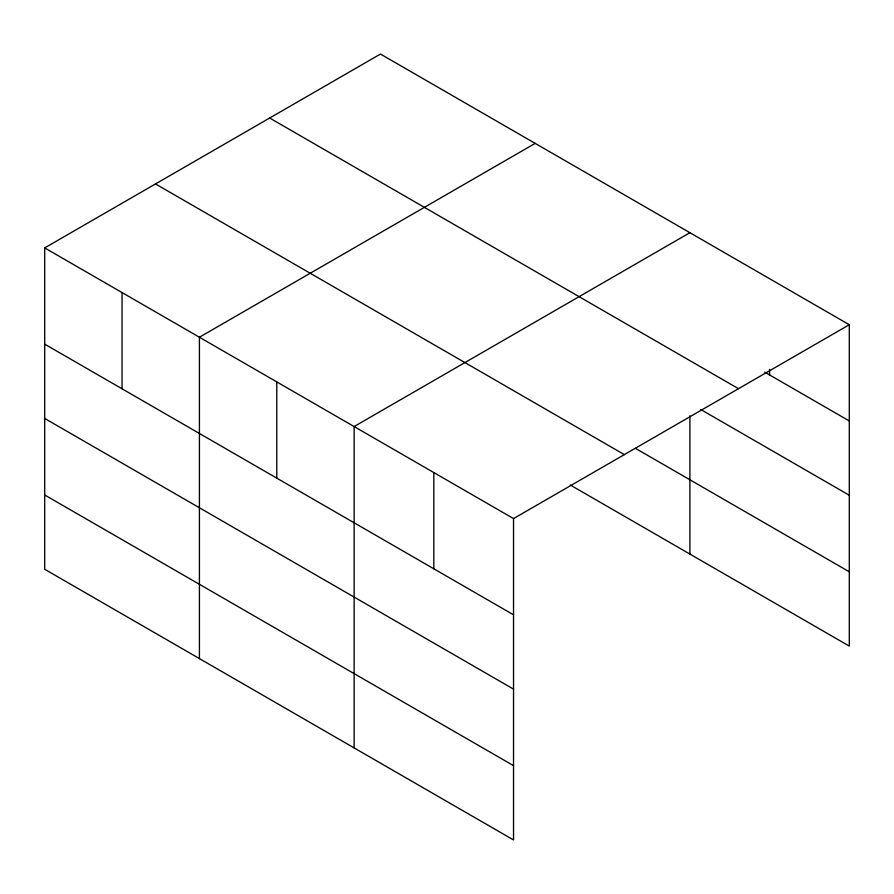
<?xml version="1.0" encoding="UTF-8"?>
<svg xmlns="http://www.w3.org/2000/svg" width="894" height="894" viewBox="0 0 894 894"><rect width="100%" height="100%" fill="white"/><g stroke="black" fill="none" stroke-linecap="round" stroke-linejoin="round"><path stroke-width="1.34" d="M44.7 247.906L513.536 518.587L513.536 839.947L44.7 569.266L44.7 247.906L380.464 54.053L849.3 324.734L849.3 646.094L570.238 484.984M535.182 143.375L199.418 337.228L199.418 658.599M689.9 232.697L354.125 426.55L354.125 747.92M513.536 518.587L849.3 324.734M764.772 372.161L849.3 420.962M269.664 118.019L738.5 388.7M700.762 409.508L849.3 495.254M635.5 448.375L849.3 571.802M155.5 183.929L624.336 454.61M44.7 344.145L513.536 614.815M44.7 418.437L513.536 689.118M44.7 494.974L513.536 765.655M769.6 369.367L769.6 374.955M689.9 415.755L689.9 554.068M433.836 472.568L433.836 568.808M276.771 381.894L276.771 478.122M122.053 292.562L122.053 388.801"/></g></svg>
